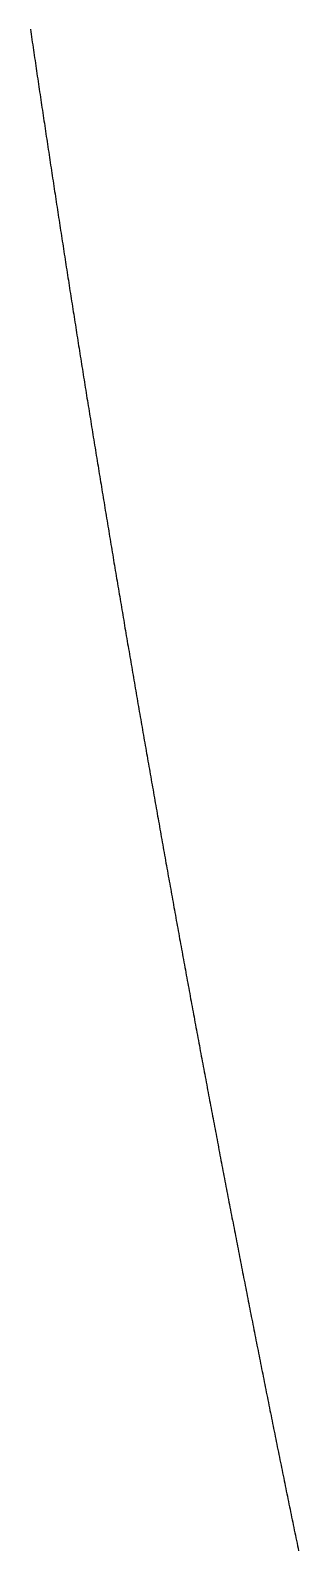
# Model space of a CAD drawing. Extents: x 6805096 to 46905100, y -25788412 to -58651.
# Drawn here: x 7012841 to 7213393, y -16753646 to -15617616 of the extents above; entities that cross this region are included whole.
import ezdxf

# ---------------------------------------------------------------- set-up
doc = ezdxf.new("R2010")
doc.units = 0

msp = doc.modelspace()

# ---------------------------------------------------------------- linework, layer by layer
at = {"layer": 'Layer 1'}
for p, q in [((7012840.891262, -15616636.73855), (7013127.238829, -15618594.592895)), ((7013127.238829, -15618594.592895), (7013413.784254, -15620552.429795)), ((7013413.784254, -15620552.429795), (7013700.527538, -15622510.249235)), ((7013700.527538, -15622510.249235), (7013987.468682, -15624468.0512)), ((7013987.468682, -15624468.0512), (7014274.607688, -15626425.835676)), ((7014274.607688, -15626425.835676), (7014561.944558, -15628383.602648)), ((7014561.944558, -15628383.602648), (7014849.479292, -15630341.3521)), ((7014849.479292, -15630341.3521), (7015137.211892, -15632299.084018)), ((7015137.211892, -15632299.084018), (7015425.142359, -15634256.798388)), ((7015425.142359, -15634256.798388), (7015713.270695, -15636214.495194)), ((7015713.270695, -15636214.495194), (7016001.5969, -15638172.174421)), ((7016001.5969, -15638172.174421), (7016290.120977, -15640129.836055)), ((7016290.120977, -15640129.836055), (7016578.842926, -15642087.48008)), ((7016578.842926, -15642087.48008), (7016867.762749, -15644045.106483)), ((7016867.762749, -15644045.106483), (7017156.880447, -15646002.715248)), ((7017156.880447, -15646002.715248), (7017446.196022, -15647960.30636)), ((7017446.196022, -15647960.30636), (7017735.709475, -15649917.879804)), ((7017735.709475, -15649917.879804), (7018025.420807, -15651875.435566)), ((7018025.420807, -15651875.435566), (7018315.33002, -15653832.973631)), ((7018315.33002, -15653832.973631), (7018605.437114, -15655790.493983)), ((7018605.437114, -15655790.493983), (7018895.742092, -15657747.996609)), ((7018895.742092, -15657747.996609), (7019186.244954, -15659705.481493)), ((7019186.244954, -15659705.481493), (7019476.945702, -15661662.948621)), ((7019476.945702, -15661662.948621), (7019767.844338, -15663620.397977)), ((7019767.844338, -15663620.397977), (7020058.940862, -15665577.829546)), ((7020058.940862, -15665577.829546), (7020350.235276, -15667535.243315)), ((7020350.235276, -15667535.243315), (7020641.727581, -15669492.639268)), ((7020641.727581, -15669492.639268), (7020933.417779, -15671450.01739)), ((7020933.417779, -15671450.01739), (7021225.305871, -15673407.377666)), ((7021225.305871, -15673407.377666), (7021517.391858, -15675364.720082)), ((7021517.391858, -15675364.720082), (7021809.675741, -15677322.044622)), ((7021809.675741, -15677322.044622), (7022102.157523, -15679279.351273)), ((7022102.157523, -15679279.351273), (7022394.837204, -15681236.640018)), ((7022394.837204, -15681236.640018), (7022687.714785, -15683193.910844)), ((7022687.714785, -15683193.910844), (7022980.790269, -15685151.163735)), ((7022980.790269, -15685151.163735), (7023274.063655, -15687108.398677)), ((7023274.063655, -15687108.398677), (7023567.534947, -15689065.615654)), ((7023567.534947, -15689065.615654), (7023861.204144, -15691022.814652)), ((7023861.204144, -15691022.814652), (7024155.071248, -15692979.995656)), ((7024155.071248, -15692979.995656), (7024449.136262, -15694937.158651)), ((7024449.136262, -15694937.158651), (7024743.399185, -15696894.303623)), ((7024743.399185, -15696894.303623), (7025037.860019, -15698851.430556)), ((7025037.860019, -15698851.430556), (7025332.518767, -15700808.539435)), ((7025332.518767, -15700808.539435), (7025627.375428, -15702765.630247)), ((7025627.375428, -15702765.630247), (7025922.430004, -15704722.702976)), ((7025922.430004, -15704722.702976), (7026217.682497, -15706679.757606)), ((7026217.682497, -15706679.757606), (7026513.132909, -15708636.794124)), ((7026513.132909, -15708636.794124), (7026808.781239, -15710593.812515)), ((7026808.781239, -15710593.812515), (7027104.62749, -15712550.812763)), ((7027104.62749, -15712550.812763), (7027400.671663, -15714507.794853)), ((7027400.671663, -15714507.794853), (7027696.91376, -15716464.758772)), ((7027696.91376, -15716464.758772), (7027993.353781, -15718421.704504)), ((7027993.353781, -15718421.704504), (7028289.991728, -15720378.632034)), ((7028289.991728, -15720378.632034), (7028586.827603, -15722335.541348)), ((7028586.827603, -15722335.541348), (7028883.861406, -15724292.43243)), ((7028883.861406, -15724292.43243), (7029181.093139, -15726249.305266)), ((7029181.093139, -15726249.305266), (7029478.522804, -15728206.159841)), ((7029478.522804, -15728206.159841), (7029776.150401, -15730162.99614)), ((7029776.150401, -15730162.99614), (7030073.975933, -15732119.814149)), ((7030073.975933, -15732119.814149), (7030371.999399, -15734076.613851)), ((7030371.999399, -15734076.613851), (7030670.220803, -15736033.395233)), ((7030670.220803, -15736033.395233), (7030968.640144, -15737990.15828)), ((7030968.640144, -15737990.15828), (7031267.257425, -15739946.902977)), ((7031267.257425, -15739946.902977), (7031566.072647, -15741903.629309)), ((7031566.072647, -15741903.629309), (7031865.08581, -15743860.337261)), ((7031865.08581, -15743860.337261), (7032164.296918, -15745817.026819)), ((7032164.296918, -15745817.026819), (7032463.705969, -15747773.697967)), ((7032463.705969, -15747773.697967), (7032763.312967, -15749730.350691)), ((7032763.312967, -15749730.350691), (7033063.117912, -15751686.984976)), ((7033063.117912, -15751686.984976), (7033363.120806, -15753643.600806)), ((7033363.120806, -15753643.600806), (7033663.321651, -15755600.198168)), ((7033663.321651, -15755600.198168), (7033963.720446, -15757556.777047)), ((7033963.720446, -15757556.777047), (7034264.317194, -15759513.337427)), ((7034264.317194, -15759513.337427), (7034565.111897, -15761469.879293)), ((7034565.111897, -15761469.879293), (7034866.104555, -15763426.402631)), ((7034866.104555, -15763426.402631), (7035167.295169, -15765382.907427)), ((7035167.295169, -15765382.907427), (7035468.683742, -15767339.393664)), ((7035468.683742, -15767339.393664), (7035770.270274, -15769295.861329)), ((7035770.270274, -15769295.861329), (7036072.054767, -15771252.310407)), ((7036072.054767, -15771252.310407), (7036374.037222, -15773208.740882)), ((7036374.037222, -15773208.740882), (7036676.21764, -15775165.152739)), ((7036676.21764, -15775165.152739), (7036978.596023, -15777121.545965)), ((7036978.596023, -15777121.545965), (7037281.172373, -15779077.920544)), ((7037281.172373, -15779077.920544), (7037583.946689, -15781034.276462)), ((7037583.946689, -15781034.276462), (7037886.918975, -15782990.613702)), ((7037886.918975, -15782990.613702), (7038190.089231, -15784946.932252)), ((7038190.089231, -15784946.932252), (7038493.457458, -15786903.232095)), ((7038493.457458, -15786903.232095), (7038797.023658, -15788859.513217)), ((7038797.023658, -15788859.513217), (7039100.787832, -15790815.775603)), ((7039100.787832, -15790815.775603), (7039404.749982, -15792772.019239)), ((7039404.749982, -15792772.019239), (7039708.910108, -15794728.244109)), ((7039708.910108, -15794728.244109), (7040013.268213, -15796684.450198)), ((7040013.268213, -15796684.450198), (7040317.824297, -15798640.637493)), ((7040317.824297, -15798640.637493), (7040622.578362, -15800596.805977)), ((7040622.578362, -15800596.805977), (7040927.530409, -15802552.955636)), ((7040927.530409, -15802552.955636), (7041232.680439, -15804509.086456)), ((7041232.680439, -15804509.086456), (7041538.028455, -15806465.198421)), ((7041538.028455, -15806465.198421), (7041843.574456, -15808421.291517)), ((7041843.574456, -15808421.291517), (7042149.318446, -15810377.365728)), ((7042149.318446, -15810377.365728), (7042455.260424, -15812333.42104)), ((7042455.260424, -15812333.42104), (7042761.400392, -15814289.457439)), ((7042761.400392, -15814289.457439), (7043067.738351, -15816245.474908)), ((7043067.738351, -15816245.474908), (7043374.274304, -15818201.473434)), ((7043374.274304, -15818201.473434), (7043681.008251, -15820157.453002)), ((7043681.008251, -15820157.453002), (7043987.940193, -15822113.413596)), ((7043987.940193, -15822113.413596), (7044295.070132, -15824069.355202)), ((7044295.070132, -15824069.355202), (7044602.398069, -15826025.277805)), ((7044602.398069, -15826025.277805), (7044909.924006, -15827981.181391)), ((7044909.924006, -15827981.181391), (7045217.647944, -15829937.065943)), ((7045217.647944, -15829937.065943), (7045525.569884, -15831892.931449)), ((7045525.569884, -15831892.931449), (7045833.689827, -15833848.777892)), ((7045833.689827, -15833848.777892), (7046142.007776, -15835804.605257)), ((7046142.007776, -15835804.605257), (7046450.52373, -15837760.413531)), ((7046450.52373, -15837760.413531), (7046759.237693, -15839716.202698)), ((7046759.237693, -15839716.202698), (7047068.149664, -15841671.972744)), ((7047068.149664, -15841671.972744), (7047377.259645, -15843627.723652)), ((7047377.259645, -15843627.723652), (7047686.567638, -15845583.45541)), ((7047686.567638, -15845583.45541), (7047996.073644, -15847539.168001)), ((7047996.073644, -15847539.168001), (7048305.777664, -15849494.861411)), ((7048305.777664, -15849494.861411), (7048615.6797, -15851450.535626)), ((7048615.6797, -15851450.535626), (7048925.779752, -15853406.19063)), ((7048925.779752, -15853406.19063), (7049236.077823, -15855361.826408)), ((7049236.077823, -15855361.826408), (7049546.573913, -15857317.442946)), ((7049546.573913, -15857317.442946), (7049857.268025, -15859273.040228)), ((7049857.268025, -15859273.040228), (7050168.160158, -15861228.618241)), ((7050168.160158, -15861228.618241), (7050479.250316, -15863184.176969)), ((7050479.250316, -15863184.176969), (7050790.538498, -15865139.716397)), ((7050790.538498, -15865139.716397), (7051102.024706, -15867095.23651)), ((7051102.024706, -15867095.23651), (7051413.708942, -15869050.737294)), ((7051413.708942, -15869050.737294), (7051725.591207, -15871006.218734)), ((7051725.591207, -15871006.218734), (7052037.671503, -15872961.680815)), ((7052037.671503, -15872961.680815), (7052349.94983, -15874917.123522)), ((7052349.94983, -15874917.123522), (7052662.42619, -15876872.54684)), ((7052662.42619, -15876872.54684), (7052975.100584, -15878827.950754)), ((7052975.100584, -15878827.950754), (7053287.973014, -15880783.335251)), ((7053287.973014, -15880783.335251), (7053601.043481, -15882738.700313)), ((7053601.043481, -15882738.700313), (7053914.311986, -15884694.045928)), ((7053914.311986, -15884694.045928), (7054227.778531, -15886649.37208)), ((7054227.778531, -15886649.37208), (7054541.443116, -15888604.678754)), ((7054541.443116, -15888604.678754), (7054855.305744, -15890559.965936)), ((7054855.305744, -15890559.965936), (7055169.366416, -15892515.23361)), ((7055169.366416, -15892515.23361), (7055483.625133, -15894470.481762)), ((7055483.625133, -15894470.481762), (7055798.081896, -15896425.710376)), ((7055798.081896, -15896425.710376), (7056112.736707, -15898380.919439)), ((7056112.736707, -15898380.919439), (7056427.589567, -15900336.108935)), ((7056427.589567, -15900336.108935), (7056742.640477, -15902291.278849)), ((7056742.640477, -15902291.278849), (7057057.889438, -15904246.429167)), ((7057057.889438, -15904246.429167), (7057373.336453, -15906201.559873)), ((7057373.336453, -15906201.559873), (7057688.981522, -15908156.670954)), ((7057688.981522, -15908156.670954), (7058004.824647, -15910111.762393)), ((7058004.824647, -15910111.762393), (7058320.865829, -15912066.834177)), ((7058320.865829, -15912066.834177), (7058637.105069, -15914021.886289)), ((7058637.105069, -15914021.886289), (7058953.542369, -15915976.918717)), ((7058953.542369, -15915976.918717), (7059270.17773, -15917931.931444)), ((7059270.17773, -15917931.931444), (7059587.011154, -15919886.924456)), ((7059587.011154, -15919886.924456), (7059904.042641, -15921841.897738)), ((7059904.042641, -15921841.897738), (7060221.272193, -15923796.851275)), ((7060221.272193, -15923796.851275), (7060538.699811, -15925751.785052)), ((7060538.699811, -15925751.785052), (7060856.325498, -15927706.699055)), ((7060856.325498, -15927706.699055), (7061174.149253, -15929661.593268)), ((7061174.149253, -15929661.593268), (7061492.171079, -15931616.467678)), ((7061492.171079, -15931616.467678), (7061810.390976, -15933571.322268)), ((7061810.390976, -15933571.322268), (7062128.808946, -15935526.157024)), ((7062128.808946, -15935526.157024), (7062447.424991, -15937480.971932)), ((7062447.424991, -15937480.971932), (7062766.239112, -15939435.766976)), ((7062766.239112, -15939435.766976), (7063085.25131, -15941390.542142)), ((7063085.25131, -15941390.542142), (7063404.461586, -15943345.297414)), ((7063404.461586, -15943345.297414), (7063723.869942, -15945300.032778)), ((7063723.869942, -15945300.032778), (7064043.476379, -15947254.74822)), ((7064043.476379, -15947254.74822), (7064363.280898, -15949209.443724)), ((7064363.280898, -15949209.443724), (7064683.283501, -15951164.119275)), ((7064683.283501, -15951164.119275), (7065003.484189, -15953118.774859)), ((7065003.484189, -15953118.774859), (7065323.882964, -15955073.41046)), ((7065323.882964, -15955073.41046), (7065644.479827, -15957028.026065)), ((7065644.479827, -15957028.026065), (7065965.274778, -15958982.621657)), ((7065965.274778, -15958982.621657), (7066286.26782, -15960937.197223)), ((7066286.26782, -15960937.197223), (7066607.458954, -15962891.752747)), ((7066607.458954, -15962891.752747), (7066928.848181, -15964846.288215)), ((7066928.848181, -15964846.288215), (7067250.435502, -15966800.803611)), ((7067250.435502, -15966800.803611), (7067572.22092, -15968755.298922)), ((7067572.22092, -15968755.298922), (7067894.204434, -15970709.774131)), ((7067894.204434, -15970709.774131), (7068216.386047, -15972664.229224)), ((7068216.386047, -15972664.229224), (7068538.765759, -15974618.664187)), ((7068538.765759, -15974618.664187), (7068861.343573, -15976573.079005)), ((7068861.343573, -15976573.079005), (7069184.119489, -15978527.473662)), ((7069184.119489, -15978527.473662), (7069507.093509, -15980481.848144)), ((7069507.093509, -15980481.848144), (7069830.265634, -15982436.202436)), ((7069830.265634, -15982436.202436), (7070153.635866, -15984390.536523)), ((7070153.635866, -15984390.536523), (7070477.204206, -15986344.850391)), ((7070477.204206, -15986344.850391), (7070800.970654, -15988299.144024)), ((7070800.970654, -15988299.144024), (7071124.935213, -15990253.417408)), ((7071124.935213, -15990253.417408), (7071449.097884, -15992207.670527)), ((7071449.097884, -15992207.670527), (7071773.458669, -15994161.903368)), ((7071773.458669, -15994161.903368), (7072098.017567, -15996116.115915)), ((7072098.017567, -15996116.115915), (7072422.774582, -15998070.308153)), ((7072422.774582, -15998070.308153), (7072747.729714, -16000024.480067)), ((7072747.729714, -16000024.480067), (7073072.882964, -16001978.631643)), ((7073072.882964, -16001978.631643), (7073398.234334, -16003932.762866)), ((7073398.234334, -16003932.762866), (7073723.783825, -16005886.873721)), ((7073723.783825, -16005886.873721), (7074049.531439, -16007840.964193)), ((7074049.531439, -16007840.964193), (7074375.477177, -16009795.034268)), ((7074375.477177, -16009795.034268), (7074701.62104, -16011749.08393)), ((7074701.62104, -16011749.08393), (7075027.963029, -16013703.113164)), ((7075027.963029, -16013703.113164), (7075354.503147, -16015657.121956)), ((7075354.503147, -16015657.121956), (7075681.241393, -16017611.110292)), ((7075681.241393, -16017611.110292), (7076008.17777, -16019565.078155)), ((7076008.17777, -16019565.078155), (7076335.312279, -16021519.025531)), ((7076335.312279, -16021519.025531), (7076662.644921, -16023472.952406)), ((7076662.644921, -16023472.952406), (7076990.175698, -16025426.858765)), ((7076990.175698, -16025426.858765), (7077317.904611, -16027380.744592)), ((7077317.904611, -16027380.744592), (7077645.831661, -16029334.609873)), ((7077645.831661, -16029334.609873), (7077973.956849, -16031288.454594)), ((7077973.956849, -16031288.454594), (7078302.280178, -16033242.278738)), ((7078302.280178, -16033242.278738), (7078630.801647, -16035196.082292)), ((7078630.801647, -16035196.082292), (7078959.52126, -16037149.865241)), ((7078959.52126, -16037149.865241), (7079288.439016, -16039103.627569)), ((7079288.439016, -16039103.627569), (7079617.554917, -16041057.369262)), ((7079617.554917, -16041057.369262), (7079946.868965, -16043011.090305)), ((7079946.868965, -16043011.090305), (7080276.381161, -16044964.790684)), ((7080276.381161, -16044964.790684), (7080606.091506, -16046918.470382)), ((7080606.091506, -16046918.470382), (7080936.000002, -16048872.129387)), ((7080936.000002, -16048872.129387), (7081266.10665, -16050825.767682)), ((7081266.10665, -16050825.767682), (7081596.411451, -16052779.385252)), ((7081596.411451, -16052779.385252), (7081926.914407, -16054732.982084)), ((7081926.914407, -16054732.982084), (7082257.615518, -16056686.558162)), ((7082257.615518, -16056686.558162), (7082588.514787, -16058640.113472)), ((7082588.514787, -16058640.113472), (7082919.612215, -16060593.647998)), ((7082919.612215, -16060593.647998), (7083250.907802, -16062547.161725)), ((7083250.907802, -16062547.161725), (7083582.401551, -16064500.65464)), ((7083582.401551, -16064500.65464), (7083914.093462, -16066454.126726)), ((7083914.093462, -16066454.126726), (7084245.983538, -16068407.57797)), ((7084245.983538, -16068407.57797), (7084578.071779, -16070361.008356)), ((7084578.071779, -16070361.008356), (7084910.358186, -16072314.417869)), ((7084910.358186, -16072314.417869), (7085242.842761, -16074267.806495)), ((7085242.842761, -16074267.806495), (7085575.525506, -16076221.174219)), ((7085575.525506, -16076221.174219), (7085908.406421, -16078174.521026)), ((7085908.406421, -16078174.521026), (7086241.485509, -16080127.846901)), ((7086241.485509, -16080127.846901), (7086574.762769, -16082081.151829)), ((7086574.762769, -16082081.151829), (7086908.238205, -16084034.435796)), ((7086908.238205, -16084034.435796), (7087241.911816, -16085987.698786)), ((7087241.911816, -16085987.698786), (7087575.783605, -16087940.940785)), ((7087575.783605, -16087940.940785), (7087909.853572, -16089894.161778)), ((7087909.853572, -16089894.161778), (7088244.121719, -16091847.36175)), ((7088244.121719, -16091847.36175), (7088578.588048, -16093800.540687)), ((7088578.588048, -16093800.540687), (7088913.252559, -16095753.698573)), ((7088913.252559, -16095753.698573), (7089248.115255, -16097706.835393)), ((7089248.115255, -16097706.835393), (7089583.176136, -16099659.951133)), ((7089583.176136, -16099659.951133), (7089918.435203, -16101613.045778)), ((7089918.435203, -16101613.045778), (7090253.892459, -16103566.119314)), ((7090253.892459, -16103566.119314), (7090589.547904, -16105519.171724)), ((7090589.547904, -16105519.171724), (7090925.401539, -16107472.202995)), ((7090925.401539, -16107472.202995), (7091261.453367, -16109425.213111)), ((7091261.453367, -16109425.213111), (7091597.703388, -16111378.202058)), ((7091597.703388, -16111378.202058), (7091934.151604, -16113331.169822)), ((7091934.151604, -16113331.169822), (7092270.798016, -16115284.116386)), ((7092270.798016, -16115284.116386), (7092607.642625, -16117237.041736)), ((7092607.642625, -16117237.041736), (7092944.685433, -16119189.945858)), ((7092944.685433, -16119189.945858), (7093281.926441, -16121142.828736)), ((7093281.926441, -16121142.828736), (7093619.36565, -16123095.690356)), ((7093619.36565, -16123095.690356), (7093957.003062, -16125048.530703)), ((7093957.003062, -16125048.530703), (7094294.838679, -16127001.349761)), ((7094294.838679, -16127001.349761), (7094632.8725, -16128954.147517)), ((7094632.8725, -16128954.147517), (7094971.104529, -16130906.923956)), ((7094971.104529, -16130906.923956), (7095309.534765, -16132859.679062)), ((7095309.534765, -16132859.679062), (7095648.163211, -16134812.41282)), ((7095648.163211, -16134812.41282), (7095986.989868, -16136765.125217)), ((7095986.989868, -16136765.125217), (7096326.014737, -16138717.816236)), ((7096326.014737, -16138717.816236), (7096665.237819, -16140670.485864)), ((7096665.237819, -16140670.485864), (7097004.659116, -16142623.134085)), ((7097004.659116, -16142623.134085), (7097344.278629, -16144575.760884)), ((7097344.278629, -16144575.760884), (7097684.09636, -16146528.366247)), ((7097684.09636, -16146528.366247), (7098024.112309, -16148480.950159)), ((7098024.112309, -16148480.950159), (7098364.326479, -16150433.512605)), ((7098364.326479, -16150433.512605), (7098704.73887, -16152386.05357)), ((7098704.73887, -16152386.05357), (7099045.349483, -16154338.573039)), ((7099045.349483, -16154338.573039), (7099386.158321, -16156291.070998)), ((7099386.158321, -16156291.070998), (7099727.165385, -16158243.547431)), ((7099727.165385, -16158243.547431), (7100068.370675, -16160196.002324)), ((7100068.370675, -16160196.002324), (7100409.774193, -16162148.435662)), ((7100409.774193, -16162148.435662), (7100751.375941, -16164100.84743)), ((7100751.375941, -16164100.84743), (7101093.175919, -16166053.237614)), ((7101093.175919, -16166053.237614), (7101435.17413, -16168005.606198)), ((7101435.17413, -16168005.606198), (7101777.370574, -16169957.953167)), ((7101777.370574, -16169957.953167), (7102119.765253, -16171910.278507)), ((7102119.765253, -16171910.278507), (7102462.358169, -16173862.582203)), ((7102462.358169, -16173862.582203), (7102805.149321, -16175814.864241)), ((7102805.149321, -16175814.864241), (7103148.138713, -16177767.124604)), ((7103148.138713, -16177767.124604), (7103491.326345, -16179719.363279)), ((7103491.326345, -16179719.363279), (7103834.712218, -16181671.580251)), ((7103834.712218, -16181671.580251), (7104178.296334, -16183623.775504)), ((7104178.296334, -16183623.775504), (7104522.078694, -16185575.949024)), ((7104522.078694, -16185575.949024), (7104866.0593, -16187528.100796)), ((7104866.0593, -16187528.100796), (7105210.238153, -16189480.230805)), ((7105210.238153, -16189480.230805), (7105554.615253, -16191432.339037)), ((7105554.615253, -16191432.339037), (7105899.190604, -16193384.425477)), ((7105899.190604, -16193384.425477), (7106243.964205, -16195336.490109)), ((7106243.964205, -16195336.490109), (7106588.936059, -16197288.532918)), ((7106588.936059, -16197288.532918), (7106934.106166, -16199240.553891)), ((7106934.106166, -16199240.553891), (7107279.474527, -16201192.553012)), ((7107279.474527, -16201192.553012), (7107625.041145, -16203144.530267)), ((7107625.041145, -16203144.530267), (7107970.806021, -16205096.48564)), ((7107970.806021, -16205096.48564), (7108316.769156, -16207048.419117)), ((7108316.769156, -16207048.419117), (7108662.93055, -16209000.330682)), ((7108662.93055, -16209000.330682), (7109009.290207, -16210952.220322)), ((7109009.290207, -16210952.220322), (7109355.848126, -16212904.08802)), ((7109355.848126, -16212904.08802), (7109702.604309, -16214855.933763)), ((7109702.604309, -16214855.933763), (7110049.558758, -16216807.757536)), ((7110049.558758, -16216807.757536), (7110396.711474, -16218759.559323)), ((7110396.711474, -16218759.559323), (7110744.062459, -16220711.33911)), ((7110744.062459, -16220711.33911), (7111091.611712, -16222663.096882)), ((7111091.611712, -16222663.096882), (7111439.359237, -16224614.832624)), ((7111439.359237, -16224614.832624), (7111787.305034, -16226566.546321)), ((7111787.305034, -16226566.546321), (7112135.449104, -16228518.237959)), ((7112135.449104, -16228518.237959), (7112483.79145, -16230469.907523)), ((7112483.79145, -16230469.907523), (7112832.332072, -16232421.554997)), ((7112832.332072, -16232421.554997), (7113181.070971, -16234373.180367)), ((7113181.070971, -16234373.180367), (7113530.008149, -16236324.783618)), ((7113530.008149, -16236324.783618), (7113879.143608, -16238276.364736)), ((7113879.143608, -16238276.364736), (7114228.477348, -16240227.923705)), ((7114228.477348, -16240227.923705), (7114578.009371, -16242179.460511)), ((7114578.009371, -16242179.460511), (7114927.739679, -16244130.975138)), ((7114927.739679, -16244130.975138), (7115277.668272, -16246082.467573)), ((7115277.668272, -16246082.467573), (7115627.795152, -16248033.937799)), ((7115627.795152, -16248033.937799), (7115978.12032, -16249985.385803)), ((7115978.12032, -16249985.385803), (7116328.643778, -16251936.811569)), ((7116328.643778, -16251936.811569), (7116679.365527, -16253888.215082)), ((7116679.365527, -16253888.215082), (7117030.285568, -16255839.596329)), ((7117030.285568, -16255839.596329), (7117381.403903, -16257790.955293)), ((7117381.403903, -16257790.955293), (7117732.720533, -16259742.29196)), ((7117732.720533, -16259742.29196), (7118084.235459, -16261693.606316)), ((7118084.235459, -16261693.606316), (7118435.948683, -16263644.898345)), ((7118435.948683, -16263644.898345), (7118787.860206, -16265596.168033)), ((7118787.860206, -16265596.168033), (7119139.970029, -16267547.415364)), ((7119139.970029, -16267547.415364), (7119492.278154, -16269498.640324)), ((7119492.278154, -16269498.640324), (7119844.784582, -16271449.842898)), ((7119844.784582, -16271449.842898), (7120197.489314, -16273401.023071)), ((7120197.489314, -16273401.023071), (7120550.392352, -16275352.180829)), ((7120550.392352, -16275352.180829), (7120903.493697, -16277303.316156)), ((7120903.493697, -16277303.316156), (7121256.79335, -16279254.429038)), ((7121256.79335, -16279254.429038), (7121610.291313, -16281205.51946)), ((7121610.291313, -16281205.51946), (7121963.987587, -16283156.587407)), ((7121963.987587, -16283156.587407), (7122317.882173, -16285107.632863)), ((7122317.882173, -16285107.632863), (7122671.975073, -16287058.655816)), ((7122671.975073, -16287058.655816), (7123026.266288, -16289009.656248)), ((7123026.266288, -16289009.656248), (7123380.75582, -16290960.634147)), ((7123380.75582, -16290960.634147), (7123735.443669, -16292911.589496)), ((7123735.443669, -16292911.589496), (7124090.329837, -16294862.522281)), ((7124090.329837, -16294862.522281), (7124445.414326, -16296813.432488)), ((7124445.414326, -16296813.432488), (7124800.697136, -16298764.3201)), ((7124800.697136, -16298764.3201), (7125156.178269, -16300715.185104)), ((7125156.178269, -16300715.185104), (7125511.857727, -16302666.027485)), ((7125511.857727, -16302666.027485), (7125867.73551, -16304616.847228)), ((7125867.73551, -16304616.847228), (7126223.811621, -16306567.644317)), ((7126223.811621, -16306567.644317), (7126580.08606, -16308518.418739)), ((7126580.08606, -16308518.418739), (7126936.558829, -16310469.170478)), ((7126936.558829, -16310469.170478), (7127293.229928, -16312419.899519)), ((7127293.229928, -16312419.899519), (7127650.099361, -16314370.605848)), ((7127650.099361, -16314370.605848), (7128007.167126, -16316321.28945)), ((7128007.167126, -16316321.28945), (7128364.433228, -16318271.950309)), ((7128364.433228, -16318271.950309), (7128721.897665, -16320222.588412)), ((7128721.897665, -16320222.588412), (7129079.56044, -16322173.203743)), ((7129079.56044, -16322173.203743), (7129437.421555, -16324123.796288)), ((7129437.421555, -16324123.796288), (7129795.481009, -16326074.36603)), ((7129795.481009, -16326074.36603), (7130153.738806, -16328024.912957)), ((7130153.738806, -16328024.912957), (7130512.194945, -16329975.437053)), ((7130512.194945, -16329975.437053), (7130870.84943, -16331925.938303)), ((7130870.84943, -16331925.938303), (7131229.702259, -16333876.416691)), ((7131229.702259, -16333876.416691), (7131588.753436, -16335826.872205)), ((7131588.753436, -16335826.872205), (7131948.002962, -16337777.304828)), ((7131948.002962, -16337777.304828), (7132307.450837, -16339727.714545)), ((7132307.450837, -16339727.714545), (7132667.097063, -16341678.101343)), ((7132667.097063, -16341678.101343), (7133026.941642, -16343628.465205)), ((7133026.941642, -16343628.465205), (7133386.984575, -16345578.806118)), ((7133386.984575, -16345578.806118), (7133747.225863, -16347529.124066)), ((7133747.225863, -16347529.124066), (7134107.665507, -16349479.419034)), ((7134107.665507, -16349479.419034), (7134468.303509, -16351429.691009)), ((7134468.303509, -16351429.691009), (7134829.13987, -16353379.939974)), ((7134829.13987, -16353379.939974), (7135190.174592, -16355330.165915)), ((7135190.174592, -16355330.165915), (7135551.407676, -16357280.368817)), ((7135551.407676, -16357280.368817), (7135912.839122, -16359230.548666)), ((7135912.839122, -16359230.548666), (7136274.468933, -16361180.705446)), ((7136274.468933, -16361180.705446), (7136636.297111, -16363130.839143)), ((7136636.297111, -16363130.839143), (7136998.323655, -16365080.949741)), ((7136998.323655, -16365080.949741), (7137360.548567, -16367031.037227)), ((7137360.548567, -16367031.037227), (7137722.97185, -16368981.101585)), ((7137722.97185, -16368981.101585), (7138085.593504, -16370931.1428)), ((7138085.593504, -16370931.1428), (7138448.41353, -16372881.160857)), ((7138448.41353, -16372881.160857), (7138811.43193, -16374831.155742)), ((7138811.43193, -16374831.155742), (7139174.648706, -16376781.12744)), ((7139174.648706, -16376781.12744), (7139538.063857, -16378731.075936)), ((7139538.063857, -16378731.075936), (7139901.677387, -16380681.001215)), ((7139901.677387, -16380681.001215), (7140265.489296, -16382630.903263)), ((7140265.489296, -16382630.903263), (7140629.499586, -16384580.782063)), ((7140629.499586, -16384580.782063), (7140993.708257, -16386530.637603)), ((7140993.708257, -16386530.637603), (7141358.115312, -16388480.469866)), ((7141358.115312, -16388480.469866), (7141722.720751, -16390430.278838)), ((7141722.720751, -16390430.278838), (7142087.524576, -16392380.064504)), ((7142087.524576, -16392380.064504), (7142452.526788, -16394329.82685)), ((7142452.526788, -16394329.82685), (7142817.727389, -16396279.565859)), ((7142817.727389, -16396279.565859), (7143183.126379, -16398229.281519)), ((7143183.126379, -16398229.281519), (7143548.723761, -16400178.973813)), ((7143548.723761, -16400178.973813), (7143914.519536, -16402128.642727)), ((7143914.519536, -16402128.642727), (7144280.513704, -16404078.288246)), ((7144280.513704, -16404078.288246), (7144646.706268, -16406027.910356)), ((7144646.706268, -16406027.910356), (7145013.097228, -16407977.50904)), ((7145013.097228, -16407977.50904), (7145379.686586, -16409927.084286)), ((7145379.686586, -16409927.084286), (7145746.474344, -16411876.636077)), ((7145746.474344, -16411876.636077), (7146113.460502, -16413826.164399)), ((7146113.460502, -16413826.164399), (7146480.645062, -16415775.669237)), ((7146480.645062, -16415775.669237), (7146848.028025, -16417725.150576)), ((7146848.028025, -16417725.150576), (7147215.609393, -16419674.608401)), ((7147215.609393, -16419674.608401), (7147583.389167, -16421624.042698)), ((7147583.389167, -16421624.042698), (7147951.367348, -16423573.453452)), ((7147951.367348, -16423573.453452), (7148319.543937, -16425522.840648)), ((7148319.543937, -16425522.840648), (7148687.918937, -16427472.20427)), ((7148687.918937, -16427472.20427), (7149056.492348, -16429421.544305)), ((7149056.492348, -16429421.544305), (7149425.264171, -16431370.860737)), ((7149425.264171, -16431370.860737), (7149794.234409, -16433320.153552)), ((7149794.234409, -16433320.153552), (7150163.403062, -16435269.422734)), ((7150163.403062, -16435269.422734), (7150532.770131, -16437218.668269)), ((7150532.770131, -16437218.668269), (7150902.335619, -16439167.890142)), ((7150902.335619, -16439167.890142), (7151272.099525, -16441117.088339)), ((7151272.099525, -16441117.088339), (7151642.061853, -16443066.262843)), ((7151642.061853, -16443066.262843), (7152012.222602, -16445015.413641)), ((7152012.222602, -16445015.413641), (7152382.581775, -16446964.540718)), ((7152382.581775, -16446964.540718), (7152753.139372, -16448913.644058)), ((7152753.139372, -16448913.644058), (7153123.895395, -16450862.723648)), ((7153123.895395, -16450862.723648), (7153494.849846, -16452811.779472)), ((7153494.849846, -16452811.779472), (7153866.002725, -16454760.811514)), ((7153866.002725, -16454760.811514), (7154237.354035, -16456709.819762)), ((7154237.354035, -16456709.819762), (7154608.903775, -16458658.804199)), ((7154608.903775, -16458658.804199), (7154980.651949, -16460607.76481)), ((7154980.651949, -16460607.76481), (7155352.598556, -16462556.701582)), ((7155352.598556, -16462556.701582), (7155724.743599, -16464505.614499)), ((7155724.743599, -16464505.614499), (7156097.087078, -16466454.503546)), ((7156097.087078, -16466454.503546), (7156469.628996, -16468403.368708)), ((7156469.628996, -16468403.368708), (7156842.369352, -16470352.209971)), ((7156842.369352, -16470352.209971), (7157215.30815, -16472301.02732)), ((7157215.30815, -16472301.02732), (7157588.445389, -16474249.82074)), ((7157588.445389, -16474249.82074), (7157961.781072, -16476198.590215)), ((7157961.781072, -16476198.590215), (7158335.3152, -16478147.335732)), ((7158335.3152, -16478147.335732), (7158709.047773, -16480096.057276)), ((7158709.047773, -16480096.057276), (7159082.978794, -16482044.754831)), ((7159082.978794, -16482044.754831), (7159457.108264, -16483993.428382)), ((7159457.108264, -16483993.428382), (7159831.436184, -16485942.077916)), ((7159831.436184, -16485942.077916), (7160205.962555, -16487890.703416)), ((7160205.962555, -16487890.703416), (7160580.687379, -16489839.304869)), ((7160580.687379, -16489839.304869), (7160955.610657, -16491787.882259)), ((7160955.610657, -16491787.882259), (7161330.732391, -16493736.435572)), ((7161330.732391, -16493736.435572), (7161706.052581, -16495684.964792)), ((7161706.052581, -16495684.964792), (7162081.571229, -16497633.469905)), ((7162081.571229, -16497633.469905), (7162457.288337, -16499581.950897)), ((7162457.288337, -16499581.950897), (7162833.203905, -16501530.407751)), ((7162833.203905, -16501530.407751), (7163209.317936, -16503478.840454)), ((7163209.317936, -16503478.840454), (7163585.630429, -16505427.24899)), ((7163585.630429, -16505427.24899), (7163962.141388, -16507375.633345)), ((7163962.141388, -16507375.633345), (7164338.850813, -16509323.993504)), ((7164338.850813, -16509323.993504), (7164715.758705, -16511272.329452)), ((7164715.758705, -16511272.329452), (7165092.865066, -16513220.641174)), ((7165092.865066, -16513220.641174), (7165470.169897, -16515168.928655)), ((7165470.169897, -16515168.928655), (7165847.6732, -16517117.191881)), ((7165847.6732, -16517117.191881), (7166225.374975, -16519065.430836)), ((7166225.374975, -16519065.430836), (7166603.275224, -16521013.645506)), ((7166603.275224, -16521013.645506), (7166981.373949, -16522961.835876)), ((7166981.373949, -16522961.835876), (7167359.671151, -16524910.001931)), ((7167359.671151, -16524910.001931), (7167738.166831, -16526858.143657)), ((7167738.166831, -16526858.143657), (7168116.86099, -16528806.261038)), ((7168116.86099, -16528806.261038), (7168495.75363, -16530754.35406)), ((7168495.75363, -16530754.35406), (7168874.844753, -16532702.422707)), ((7168874.844753, -16532702.422707), (7169254.134358, -16534650.466965)), ((7169254.134358, -16534650.466965), (7169633.622449, -16536598.48682)), ((7169633.622449, -16536598.48682), (7170013.309025, -16538546.482255)), ((7170013.309025, -16538546.482255), (7170393.19409, -16540494.453258)), ((7170393.19409, -16540494.453258), (7170773.277643, -16542442.399811)), ((7170773.277643, -16542442.399811), (7171153.559686, -16544390.321902)), ((7171153.559686, -16544390.321902), (7171534.04022, -16546338.219514)), ((7171534.04022, -16546338.219514), (7171914.719248, -16548286.092634)), ((7171914.719248, -16548286.092634), (7172295.59677, -16550233.941245)), ((7172295.59677, -16550233.941245), (7172676.672787, -16552181.765334)), ((7172676.672787, -16552181.765334), (7173057.947301, -16554129.564886)), ((7173057.947301, -16554129.564886), (7173439.420313, -16556077.339885)), ((7173439.420313, -16556077.339885), (7173821.091825, -16558025.090318)), ((7173821.091825, -16558025.090318), (7174202.961837, -16559972.816168)), ((7174202.961837, -16559972.816168), (7174585.030352, -16561920.517422)), ((7174585.030352, -16561920.517422), (7174967.29737, -16563868.194063)), ((7174967.29737, -16563868.194063), (7175349.762894, -16565815.846079)), ((7175349.762894, -16565815.846079), (7175732.426923, -16567763.473453)), ((7175732.426923, -16567763.473453), (7176115.28946, -16569711.076171)), ((7176115.28946, -16569711.076171), (7176498.350506, -16571658.654218)), ((7176498.350506, -16571658.654218), (7176881.610062, -16573606.207579)), ((7176881.610062, -16573606.207579), (7177265.068129, -16575553.73624)), ((7177265.068129, -16575553.73624), (7177648.72471, -16577501.240185)), ((7177648.72471, -16577501.240185), (7178032.579804, -16579448.719399)), ((7178032.579804, -16579448.719399), (7178416.633415, -16581396.173869)), ((7178416.633415, -16581396.173869), (7178800.885542, -16583343.603579)), ((7178800.885542, -16583343.603579), (7179185.336187, -16585291.008513)), ((7179185.336187, -16585291.008513), (7179569.985352, -16587238.388658)), ((7179569.985352, -16587238.388658), (7179954.833038, -16589185.743999)), ((7179954.833038, -16589185.743999), (7180339.879246, -16591133.07452)), ((7180339.879246, -16591133.07452), (7180725.123978, -16593080.380207)), ((7180725.123978, -16593080.380207), (7181110.567234, -16595027.661045)), ((7181110.567234, -16595027.661045), (7181496.209017, -16596974.917019)), ((7181496.209017, -16596974.917019), (7181882.049328, -16598922.148114)), ((7181882.049328, -16598922.148114), (7182268.088167, -16600869.354316)), ((7182268.088167, -16600869.354316), (7182654.325537, -16602816.53561)), ((7182654.325537, -16602816.53561), (7183040.761438, -16604763.69198)), ((7183040.761438, -16604763.69198), (7183427.395872, -16606710.823412)), ((7183427.395872, -16606710.823412), (7183814.228841, -16608657.929891)), ((7183814.228841, -16608657.929891), (7184201.260345, -16610605.011403)), ((7184201.260345, -16610605.011403), (7184588.490386, -16612552.067932)), ((7184588.490386, -16612552.067932), (7184975.918965, -16614499.099463)), ((7184975.918965, -16614499.099463), (7185363.546084, -16616446.105983)), ((7185363.546084, -16616446.105983), (7185751.371744, -16618393.087475)), ((7185751.371744, -16618393.087475), (7186139.395946, -16620340.043925)), ((7186139.395946, -16620340.043925), (7186527.618692, -16622286.975319)), ((7186527.618692, -16622286.975319), (7186916.039983, -16624233.881641)), ((7186916.039983, -16624233.881641), (7187304.65982, -16626180.762876)), ((7187304.65982, -16626180.762876), (7187693.478205, -16628127.61901)), ((7187693.478205, -16628127.61901), (7188082.495139, -16630074.450029)), ((7188082.495139, -16630074.450029), (7188471.710623, -16632021.255916)), ((7188471.710623, -16632021.255916), (7188861.124659, -16633968.036657)), ((7188861.124659, -16633968.036657), (7189250.737247, -16635914.792238)), ((7189250.737247, -16635914.792238), (7189640.54839, -16637861.522643)), ((7189640.54839, -16637861.522643), (7190030.558089, -16639808.227858)), ((7190030.558089, -16639808.227858), (7190420.766345, -16641754.907868)), ((7190420.766345, -16641754.907868), (7190811.173159, -16643701.562658)), ((7190811.173159, -16643701.562658), (7191201.778533, -16645648.192213)), ((7191201.778533, -16645648.192213), (7191592.582468, -16647594.796519)), ((7191592.582468, -16647594.796519), (7191983.584965, -16649541.375559)), ((7191983.584965, -16649541.375559), (7192374.786026, -16651487.929321)), ((7192374.786026, -16651487.929321), (7192766.185651, -16653434.457789)), ((7192766.185651, -16653434.457789), (7193157.783844, -16655380.960947)), ((7193157.783844, -16655380.960947), (7193549.580603, -16657327.438782)), ((7193549.580603, -16657327.438782), (7193941.575932, -16659273.891278)), ((7193941.575932, -16659273.891278), (7194333.769832, -16661220.31842)), ((7194333.769832, -16661220.31842), (7194726.162303, -16663166.720194)), ((7194726.162303, -16663166.720194), (7195118.753347, -16665113.096585)), ((7195118.753347, -16665113.096585), (7195511.542965, -16667059.447578)), ((7195511.542965, -16667059.447578), (7195904.531159, -16669005.773158)), ((7195904.531159, -16669005.773158), (7196297.717931, -16670952.07331)), ((7196297.717931, -16670952.07331), (7196691.10328, -16672898.34802)), ((7196691.10328, -16672898.34802), (7197084.68721, -16674844.597272)), ((7197084.68721, -16674844.597272), (7197478.46972, -16676790.821053)), ((7197478.46972, -16676790.821053), (7197872.450813, -16678737.019346)), ((7197872.450813, -16678737.019346), (7198266.630489, -16680683.192137)), ((7198266.630489, -16680683.192137), (7198661.008751, -16682629.339411)), ((7198661.008751, -16682629.339411), (7199055.585599, -16684575.461154)), ((7199055.585599, -16684575.461154), (7199450.361035, -16686521.557351)), ((7199450.361035, -16686521.557351), (7199845.33506, -16688467.627986)), ((7199845.33506, -16688467.627986), (7200240.507675, -16690413.673045)), ((7200240.507675, -16690413.673045), (7200635.878882, -16692359.692514)), ((7200635.878882, -16692359.692514), (7201031.448682, -16694305.686376)), ((7201031.448682, -16694305.686376), (7201427.217077, -16696251.654618)), ((7201427.217077, -16696251.654618), (7201823.184067, -16698197.597225)), ((7201823.184067, -16698197.597225), (7202219.349655, -16700143.514181)), ((7202219.349655, -16700143.514181), (7202615.713841, -16702089.405472)), ((7202615.713841, -16702089.405472), (7203012.276627, -16704035.271083)), ((7203012.276627, -16704035.271083), (7203409.038013, -16705981.111)), ((7203409.038013, -16705981.111), (7203805.998003, -16707926.925206)), ((7203805.998003, -16707926.925206), (7204203.156596, -16709872.713689)), ((7204203.156596, -16709872.713689), (7204600.513794, -16711818.476432)), ((7204600.513794, -16711818.476432), (7204998.069599, -16713764.213421)), ((7204998.069599, -16713764.213421), (7205395.824011, -16715709.924641)), ((7205395.824011, -16715709.924641), (7205793.777033, -16717655.610077)), ((7205793.777033, -16717655.610077), (7206191.928665, -16719601.269714)), ((7206191.928665, -16719601.269714), (7206590.278909, -16721546.903538)), ((7206590.278909, -16721546.903538), (7206988.827766, -16723492.511534)), ((7206988.827766, -16723492.511534), (7207387.575238, -16725438.093686)), ((7207387.575238, -16725438.093686), (7207786.521325, -16727383.649981)), ((7207786.521325, -16727383.649981), (7208185.66603, -16729329.180402)), ((7208185.66603, -16729329.180402), (7208585.009353, -16731274.684937)), ((7208585.009353, -16731274.684937), (7208984.551296, -16733220.163568)), ((7208984.551296, -16733220.163568), (7209384.29186, -16735165.616282)), ((7209384.29186, -16735165.616282), (7209784.231046, -16737111.043064)), ((7209784.231046, -16737111.043064), (7210184.368857, -16739056.443899)), ((7210184.368857, -16739056.443899), (7210584.705292, -16741001.818772)), ((7210584.705292, -16741001.818772), (7210985.240354, -16742947.167669)), ((7210985.240354, -16742947.167669), (7211385.974044, -16744892.490573)), ((7211385.974044, -16744892.490573), (7211786.906364, -16746837.787472)), ((7211786.906364, -16746837.787472), (7212188.037313, -16748783.058349)), ((7212188.037313, -16748783.058349), (7212589.366895, -16750728.30319)), ((7212589.366895, -16750728.30319), (7212990.89511, -16752673.521981)), ((7212990.89511, -16752673.521981), (7213392.621959, -16754618.714705))]:
    msp.add_line(p, q, dxfattribs=at)

doc.saveas('drawing.dxf')
